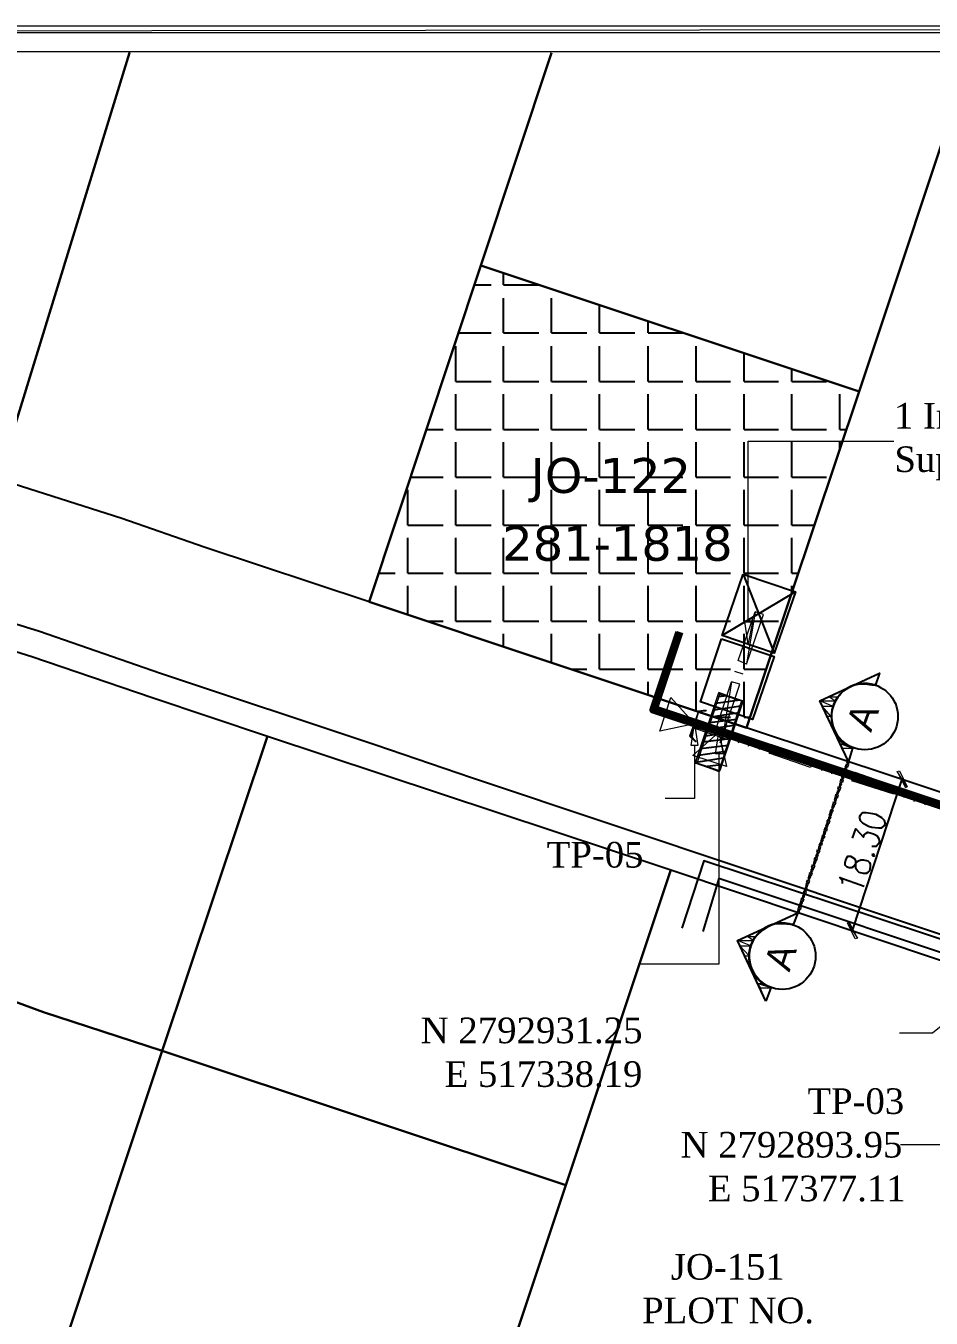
# Model space of a CAD drawing. Header units: inches. Extents: x 5 to 844, y 8 to 596.
# Drawn here: x 196.4 to 334.9, y 398.2 to 595.8 of the extents above; entities that cross this region are included whole.
import ezdxf

# ---------------------------------------------------------------- set-up
doc = ezdxf.new("R2010")
doc.units = ezdxf.units.IN
doc.header["$MEASUREMENT"] = 0
doc.layers.add('PDF_Geometry', color=7, linetype='Continuous')
doc.layers.add('PDF_Text', color=7, linetype='Continuous')
doc.styles.add('PDF Arial', font='arial.ttf')
doc.styles.add('PDF Times New Roman', font='times.ttf')
doc.styles.add('PDF Verdana', font='verdana.ttf')

msp = doc.modelspace()

# ---------------------------------------------------------------- linework, layer by layer
at = {"layer": 'PDF_Geometry', "lineweight": 0}
for points in [[(843.66, 595.79), (6.31, 594.76), (5.16, 595.79), (843.66, 595.79)], [(842.63, 594.76), (843.66, 595.79), (6.31, 594.76), (842.63, 594.76)], [(735.15, 145.15), (735.15, 591.8), (10.56, 591.8), (10.56, 12.74)], [(306.9, 504.63), (306.9, 532.27), (329.14, 532.27)], [(307.54, 504.63), (306.9, 501.29), (306.38, 504.63), (307.54, 504.63)], [(326.96, 496.79), (323.48, 495.12), (326.44, 495.12), (326.96, 496.79)], [(319.24, 493.19), (320.53, 493.19), (321.56, 494.22), (319.24, 493.19)], [(320.53, 493.19), (321.56, 494.22), (321.68, 494.22), (320.53, 493.19)], [(321.56, 494.22), (321.68, 494.22), (322.97, 494.99), (321.56, 494.22)], [(321.68, 494.22), (322.97, 494.99), (323.1, 494.99), (321.68, 494.22)], [(322.97, 494.99), (323.1, 494.99), (323.48, 495.12), (322.97, 494.99)], [(323.1, 494.99), (323.48, 495.12), (324.77, 495.12), (323.1, 494.99)], [(324.77, 495.12), (325.8, 494.99), (326.31, 494.99), (324.77, 495.12)], [(324.77, 495.12), (326.44, 495.12), (326.31, 494.99), (324.77, 495.12)], [(325.8, 494.99), (326.31, 494.99), (326.31, 494.86), (325.8, 494.99)], [(317.83, 492.55), (320.14, 492.55), (319.24, 493.19), (317.83, 492.55)], [(318.21, 491.78), (319.76, 491.78), (317.83, 492.55), (318.21, 491.78)], [(319.76, 491.78), (317.83, 492.55), (320.14, 492.55), (319.76, 491.78)], [(320.14, 492.55), (319.24, 493.19), (320.53, 493.19), (320.14, 492.55)], [(318.86, 490.23), (319.5, 490.23), (318.21, 491.78), (318.86, 490.23)], [(319.5, 490.23), (318.21, 491.78), (319.76, 491.78), (319.5, 490.23)], [(319.63, 488.69), (319.76, 488.69), (318.86, 490.23), (319.63, 488.69)], [(319.76, 488.69), (318.86, 490.23), (319.5, 490.23), (319.76, 488.69)], [(298.16, 485.73), (298.67, 489.08), (299.19, 485.73), (298.16, 485.73)], [(320.27, 487.15), (320.4, 487.15), (319.63, 488.69), (320.27, 487.15)], [(320.4, 487.15), (319.63, 488.69), (319.76, 488.69), (320.4, 487.15)], [(301.88, 484.45), (302.4, 487.79), (303.04, 484.45), (301.88, 484.45)], [(320.91, 485.99), (321.43, 485.99), (320.27, 487.15), (320.91, 485.99)], [(321.43, 485.99), (320.27, 487.15), (320.4, 487.15), (321.43, 485.99)], [(302.4, 484.45), (302.4, 452.31), (290.44, 452.31)], [(298.67, 485.73), (298.67, 477.63), (294.17, 477.63)], [(320.91, 485.99), (321.17, 485.35), (322.84, 485.35), (320.91, 485.99)], [(320.91, 485.99), (321.43, 485.99), (322.84, 485.35), (320.91, 485.99)], [(321.17, 485.35), (322.84, 485.35), (322.2, 483.29), (321.17, 485.35)], [(321.56, 481.88), (321.81, 481.75), (321.68, 482.26), (321.56, 481.88)], [(321.68, 482.39), (322.07, 482.39), (321.81, 482.78), (321.68, 482.39)], [(321.68, 482.39), (321.94, 482.26)], [(321.81, 481.75), (321.68, 482.26), (321.94, 482.13), (321.81, 481.75)], [(321.81, 482.9), (322.2, 482.78)], [(322.07, 482.39), (321.81, 482.78), (322.2, 482.78), (322.07, 482.39)], [(321.94, 483.03), (322.2, 482.9), (322.07, 483.42), (321.94, 483.03)], [(322.2, 482.9), (322.07, 483.42), (322.33, 483.29), (322.2, 482.9)], [(320.91, 480.2), (321.3, 480.08), (321.04, 480.59), (320.91, 480.2)], [(321.3, 480.08), (321.04, 480.59), (321.43, 480.46), (321.3, 480.08)], [(321.04, 480.59), (321.43, 480.59)], [(321.17, 480.72), (321.43, 480.59), (321.3, 481.1), (321.17, 480.72)], [(321.3, 481.36), (321.68, 481.23), (321.43, 481.75), (321.3, 481.36)], [(321.3, 481.23), (321.56, 481.1)], [(321.43, 480.59), (321.3, 481.1), (321.56, 480.98), (321.43, 480.59)], [(321.68, 481.23), (321.43, 481.75), (321.81, 481.62), (321.68, 481.23)], [(321.43, 481.75), (321.81, 481.75)], [(331.2, 479.43), (329.65, 481.75), (330.04, 481.88), (331.2, 479.43)], [(330.94, 479.3), (331.2, 479.43), (329.65, 481.75), (330.94, 479.3)], [(320.14, 477.89), (320.53, 477.76), (320.27, 478.28), (320.14, 477.89)], [(320.53, 477.76), (320.27, 478.28), (320.66, 478.15), (320.53, 477.76)], [(320.4, 478.4), (320.66, 478.4), (320.53, 478.79), (320.4, 478.4)], [(320.4, 478.4), (320.66, 478.28)], [(320.53, 479.05), (320.91, 478.92), (320.66, 479.43), (320.53, 479.05)], [(320.53, 478.92), (320.91, 478.79)], [(320.66, 478.4), (320.53, 478.79), (320.78, 478.79), (320.66, 478.4)], [(320.91, 478.92), (320.66, 479.43), (321.04, 479.3), (320.91, 478.92)], [(320.78, 479.56), (321.04, 479.56), (320.91, 479.95), (320.78, 479.56)], [(320.78, 479.56), (321.04, 479.43)], [(320.91, 480.08), (321.17, 479.95)], [(321.04, 479.56), (320.91, 479.95), (321.17, 479.82), (321.04, 479.56)], [(319.63, 476.22), (319.88, 476.09), (319.76, 476.6), (319.63, 476.22)], [(319.76, 476.73), (320.14, 476.6), (319.88, 477.12), (319.76, 476.73)], [(319.88, 476.09), (319.76, 476.6), (320.01, 476.48), (319.88, 476.09)], [(319.76, 476.6), (320.14, 476.6)], [(320.14, 476.6), (319.88, 477.12), (320.27, 476.99), (320.14, 476.6)], [(320.01, 477.38), (320.27, 477.25), (320.14, 477.76), (320.01, 477.38)], [(320.01, 477.25), (320.27, 477.12)], [(320.27, 477.25), (320.14, 477.76), (320.4, 477.63), (320.27, 477.25)], [(320.14, 477.76), (320.53, 477.76)], [(318.86, 473.9), (319.24, 473.78), (318.98, 474.29), (318.86, 473.9)], [(318.98, 474.42), (319.37, 474.29)], [(319.24, 473.78), (318.98, 474.29), (319.37, 474.16), (319.24, 473.78)], [(319.11, 474.42), (319.37, 474.42), (319.24, 474.8), (319.11, 474.42)], [(319.24, 475.06), (319.5, 474.93), (319.37, 475.45), (319.24, 475.06)], [(319.24, 474.93), (319.5, 474.8)], [(319.37, 474.42), (319.24, 474.8), (319.5, 474.8), (319.37, 474.42)], [(319.37, 475.58), (319.76, 475.58), (319.5, 475.96), (319.37, 475.58)], [(319.37, 475.58), (319.76, 475.45)], [(319.5, 474.93), (319.37, 475.45), (319.63, 475.32), (319.5, 474.93)], [(319.76, 475.58), (319.5, 475.96), (319.88, 475.83), (319.76, 475.58)], [(319.63, 476.09), (319.88, 475.96)], [(318.34, 472.23), (318.6, 472.1), (318.47, 472.62), (318.34, 472.23)], [(318.47, 472.75), (318.86, 472.62), (318.6, 473.13), (318.47, 472.75)], [(318.6, 472.1), (318.47, 472.62), (318.73, 472.49), (318.6, 472.1)], [(318.47, 472.62), (318.73, 472.62)], [(318.6, 473.26), (318.98, 473.13)], [(318.86, 472.62), (318.6, 473.13), (318.98, 473), (318.86, 472.62)], [(318.73, 473.39), (318.98, 473.26), (318.86, 473.78), (318.73, 473.39)], [(318.98, 473.26), (318.86, 473.78), (319.11, 473.65), (318.98, 473.26)], [(318.86, 473.78), (319.11, 473.78)], [(317.57, 469.92), (317.83, 469.79), (317.7, 470.31), (317.57, 469.92)], [(317.7, 470.43), (318.08, 470.43), (317.83, 470.82), (317.7, 470.43)], [(317.7, 470.43), (317.96, 470.31)], [(317.83, 469.79), (317.7, 470.31), (317.96, 470.18), (317.83, 469.79)], [(317.83, 470.95), (318.21, 470.82)], [(318.08, 470.43), (317.83, 470.82), (318.21, 470.82), (318.08, 470.43)], [(317.96, 471.08), (318.21, 470.95), (318.08, 471.46), (317.96, 471.08)], [(318.08, 471.59), (318.47, 471.59), (318.21, 471.98), (318.08, 471.59)], [(318.08, 471.59), (318.34, 471.46)], [(318.21, 470.95), (318.08, 471.46), (318.34, 471.33), (318.21, 470.95)], [(318.21, 472.1), (318.6, 471.98)], [(318.47, 471.59), (318.21, 471.98), (318.6, 471.85), (318.47, 471.59)], [(316.93, 468.25), (317.31, 468.12), (317.06, 468.63), (316.93, 468.25)], [(317.31, 468.12), (317.06, 468.63), (317.44, 468.51), (317.31, 468.12)], [(317.18, 468.76), (317.44, 468.63), (317.31, 469.15), (317.18, 468.76)], [(317.18, 468.63), (317.44, 468.63)], [(317.31, 469.41), (317.7, 469.28), (317.44, 469.79), (317.31, 469.41)], [(317.31, 469.28), (317.57, 469.15)], [(317.44, 468.63), (317.31, 469.15), (317.57, 469.02), (317.44, 468.63)], [(317.7, 469.28), (317.44, 469.79), (317.83, 469.66), (317.7, 469.28)], [(317.57, 469.79), (317.83, 469.79)], [(316.41, 466.45), (316.67, 466.45), (316.54, 466.83), (316.41, 466.45)], [(316.41, 466.45), (316.67, 466.32)], [(316.54, 467.09), (316.93, 466.96), (316.67, 467.48), (316.54, 467.09)], [(316.54, 466.96), (316.93, 466.83)], [(316.67, 466.45), (316.54, 466.83), (316.8, 466.83), (316.67, 466.45)], [(316.93, 466.96), (316.67, 467.48), (317.06, 467.35), (316.93, 466.96)], [(316.8, 467.61), (317.06, 467.61), (316.93, 467.99), (316.8, 467.61)], [(316.8, 467.61), (317.06, 467.48)], [(316.93, 468.12), (317.31, 467.99)], [(317.06, 467.61), (316.93, 467.99), (317.18, 467.86), (317.06, 467.61)], [(315.64, 464.26), (315.9, 464.13), (315.77, 464.65), (315.64, 464.26)], [(315.77, 464.78), (316.16, 464.65), (315.9, 465.16), (315.77, 464.78)], [(315.9, 464.13), (315.77, 464.65), (316.03, 464.52), (315.9, 464.13)], [(315.77, 464.65), (316.16, 464.65)], [(316.16, 464.65), (315.9, 465.16), (316.28, 465.03), (316.16, 464.65)], [(316.03, 465.42), (316.28, 465.29), (316.16, 465.81), (316.03, 465.42)], [(316.03, 465.29), (316.28, 465.16)], [(316.16, 465.93), (316.54, 465.81), (316.28, 466.32), (316.16, 465.93)], [(316.28, 465.29), (316.16, 465.81), (316.41, 465.68), (316.28, 465.29)], [(316.16, 465.81), (316.54, 465.81)], [(316.54, 465.81), (316.28, 466.32), (316.67, 466.19), (316.54, 465.81)], [(315, 462.46), (315.38, 462.33)], [(315.13, 462.46), (315.38, 462.46), (315.26, 462.85), (315.13, 462.46)], [(315.26, 463.11), (315.64, 462.98), (315.38, 463.49), (315.26, 463.11)], [(315.26, 462.98), (315.51, 462.85)], [(315.38, 462.46), (315.26, 462.85), (315.51, 462.85), (315.38, 462.46)], [(315.38, 463.62), (315.77, 463.49)], [(315.64, 462.98), (315.38, 463.49), (315.77, 463.36), (315.64, 462.98)], [(315.51, 463.62), (315.77, 463.62), (315.64, 464.01), (315.51, 463.62)], [(315.64, 464.13), (315.9, 464.01)], [(315.77, 463.62), (315.64, 464.01), (315.9, 463.88), (315.77, 463.62)], [(314.36, 460.28), (314.61, 460.15), (314.48, 460.66), (314.36, 460.28)], [(314.48, 460.79), (314.87, 460.66), (314.61, 461.18), (314.48, 460.79)], [(314.61, 460.15), (314.48, 460.66), (314.74, 460.53), (314.61, 460.15)], [(314.48, 460.66), (314.74, 460.66)], [(314.61, 461.31), (315, 461.18)], [(314.87, 460.66), (314.61, 461.18), (315, 461.05), (314.87, 460.66)], [(314.74, 461.43), (315, 461.31), (314.87, 461.82), (314.74, 461.43)], [(314.87, 461.95), (315.26, 461.82), (315, 462.33), (314.87, 461.95)], [(315, 461.31), (314.87, 461.82), (315.13, 461.69), (315, 461.31)], [(314.87, 461.82), (315.13, 461.82)], [(315.26, 461.82), (315, 462.33), (315.38, 462.21), (315.26, 461.82)], [(310.5, 458.35), (310.63, 458.35), (310.88, 458.48), (310.5, 458.35)], [(310.63, 458.35), (310.88, 458.48), (312.17, 458.48), (310.63, 458.35)], [(314.48, 460.15), (310.88, 458.48), (313.84, 458.48), (314.48, 460.15)], [(312.17, 458.48), (313.33, 458.35), (313.84, 458.35), (312.17, 458.48)], [(312.17, 458.48), (313.84, 458.48), (313.84, 458.35), (312.17, 458.48)], [(322.33, 458.73), (322.07, 458.61), (323.61, 456.29), (322.33, 458.73)], [(322.07, 458.61), (323.61, 456.29), (323.23, 456.16), (322.07, 458.61)], [(305.23, 455.91), (307.67, 455.91), (306.77, 456.55), (305.23, 455.91)], [(306.77, 456.55), (308.06, 456.55), (309.08, 457.58), (306.77, 456.55)], [(307.67, 455.91), (306.77, 456.55), (308.06, 456.55), (307.67, 455.91)], [(308.06, 456.55), (309.08, 457.58), (309.21, 457.58), (308.06, 456.55)], [(309.08, 457.58), (309.21, 457.58), (310.5, 458.35), (309.08, 457.58)], [(309.21, 457.58), (310.5, 458.35), (310.63, 458.35), (309.21, 457.58)], [(313.33, 458.35), (313.84, 458.35), (313.71, 458.22), (313.33, 458.35)], [(305.61, 455.13), (307.28, 455.13), (305.23, 455.91), (305.61, 455.13)], [(307.28, 455.13), (305.23, 455.91), (307.67, 455.91), (307.28, 455.13)], [(306.38, 453.59), (307.03, 453.59), (305.61, 455.13), (306.38, 453.59)], [(307.03, 453.59), (305.61, 455.13), (307.28, 455.13), (307.03, 453.59)], [(307.16, 452.05), (307.16, 452.05), (306.38, 453.59), (307.16, 452.05)], [(307.16, 452.05), (306.38, 453.59), (307.03, 453.59), (307.16, 452.05)], [(307.16, 452.05), (307.8, 450.51), (307.8, 450.51), (307.16, 452.05)], [(307.8, 450.51), (307.8, 450.51), (307.16, 452.05), (307.8, 450.51)], [(308.31, 449.35), (308.96, 449.35), (307.8, 450.51), (308.31, 449.35)], [(308.96, 449.35), (307.8, 450.51), (308.96, 449.35)], [(308.31, 449.35), (308.7, 448.71), (310.37, 448.71), (308.31, 449.35)], [(308.31, 449.35), (308.96, 449.35), (310.37, 448.71), (308.31, 449.35)], [(308.7, 448.71), (310.37, 448.71), (309.6, 446.65), (308.7, 448.71)], [(344.57, 449.35), (335.05, 441.76), (330.04, 441.76)], [(351.77, 435.98), (338.01, 424.66), (330.17, 424.66)]]:
    msp.add_lwpolyline(points, dxfattribs=at)
at = {"layer": 'PDF_Geometry', "color": 252, "lineweight": 20, "true_color": 0x989898}
for points in [[(10.69, 558.11), (10.94, 558.11), (30.74, 556.83), (35.11, 556.57), (54.91, 554.64), (74.58, 552.33), (81.65, 551.3), (101.19, 548.22), (120.74, 544.62), (137.32, 541.02), (156.61, 536.52), (175.76, 531.37), (192.22, 526.49), (211.12, 520.45), (223.72, 516.07), (248.92, 507.72), (306.64, 488.43), (354.21, 472.62), (369.64, 480.33), (396.25, 560.04), (388.54, 575.47), (340.97, 591.28), (339.81, 591.67)], [(182.58, 397.02), (201.22, 390.85), (262.93, 370.28), (314.48, 353.18), (329.91, 360.9), (354.21, 434.05), (346.5, 449.48), (295.07, 466.71), (233.36, 487.15), (215.75, 493.06), (197.36, 499.36), (178.72, 505.15)]]:
    msp.add_lwpolyline(points, dxfattribs=at)
at = {"layer": 'PDF_Geometry', "lineweight": 25}
for points in [[(276.81, 591.67), (266.02, 559.14), (248.92, 507.72), (223.72, 516.07), (211.12, 520.45), (192.22, 526.49), (212.28, 591.67), (192.22, 526.49), (175.76, 531.37), (156.61, 536.52), (137.32, 541.02), (148.64, 591.67)], [(339.81, 591.67), (340.97, 591.28), (323.87, 539.86), (266.02, 559.14), (276.81, 591.67)], [(306.64, 488.43), (323.87, 539.86), (340.97, 591.28), (388.54, 575.47), (396.25, 560.04), (369.64, 480.33), (354.21, 472.62), (306.64, 488.43)], [(248.92, 507.72), (266.02, 559.14), (323.87, 539.86), (306.64, 488.43), (248.92, 507.72)], [(266.02, 559.14), (248.92, 507.72), (306.64, 488.43), (323.87, 539.86), (266.02, 559.14)], [(155.45, 458.99), (171.52, 507.2), (178.72, 505.15), (197.36, 499.36), (215.75, 493.06), (233.36, 487.15), (217.29, 439.06), (199.16, 444.98), (191.32, 447.81), (173.45, 453.59), (155.45, 458.99)], [(322.2, 483.29), (317.83, 492.55), (326.96, 496.79), (326.31, 494.86)], [(217.29, 439.06), (233.36, 487.15), (295.07, 466.71), (279, 418.49), (217.29, 439.06)], [(322.84, 485.35), (322.2, 483.29)], [(322.97, 457.45), (322.84, 457.45), (330.43, 480.59)], [(330.55, 480.59), (330.55, 480.59)], [(262.93, 370.28), (279, 418.49), (295.07, 466.71), (346.5, 449.48), (354.21, 434.05), (329.91, 360.9), (314.48, 353.18), (262.93, 370.28)], [(139.38, 410.78), (153.14, 451.79), (155.45, 458.99), (173.45, 453.59), (191.32, 447.81), (199.16, 444.98), (217.29, 439.06), (201.22, 390.85), (182.58, 397.02), (173.96, 400.11), (156.74, 405.64), (139.38, 410.78)], [(309.6, 446.65), (305.23, 455.91), (314.48, 460.15), (313.71, 458.22)], [(310.37, 448.71), (309.6, 446.65)], [(201.22, 390.85), (217.29, 439.06), (279, 418.49), (262.93, 370.28), (201.22, 390.85)]]:
    msp.add_lwpolyline(points, dxfattribs=at)
at = {"layer": 'PDF_Geometry', "color": 110, "lineweight": 25}
for points in [[(269.49, 556.19), (269.49, 557.99)], [(264.99, 556.19), (267.56, 556.19)], [(269.49, 556.19), (274.89, 556.19)], [(269.49, 548.86), (269.49, 554.13)], [(276.81, 548.86), (276.81, 554.13)], [(284.14, 548.86), (284.14, 553.1)], [(291.6, 548.86), (291.6, 550.66)], [(262.54, 548.86), (267.56, 548.86)], [(269.49, 548.86), (274.89, 548.86)], [(276.81, 548.86), (282.21, 548.86)], [(284.14, 548.86), (289.54, 548.86)], [(291.6, 548.86), (296.87, 548.86)], [(262.16, 541.4), (262.16, 546.8)], [(269.49, 541.4), (269.49, 546.8)], [(276.81, 541.4), (276.81, 546.8)], [(284.14, 541.4), (284.14, 546.8)], [(291.6, 541.4), (291.6, 546.8)], [(298.93, 541.4), (298.93, 546.8)], [(306.26, 541.4), (306.26, 545.77)], [(313.58, 541.4), (313.58, 543.33)], [(260.1, 541.4), (260.23, 541.4)], [(262.16, 541.4), (267.56, 541.4)], [(262.16, 534.07), (262.16, 539.47)], [(269.49, 541.4), (274.89, 541.4)], [(269.49, 534.07), (269.49, 539.47)], [(276.81, 541.4), (282.21, 541.4)], [(276.81, 534.07), (276.81, 539.47)], [(284.14, 541.4), (289.54, 541.4)], [(284.14, 534.07), (284.14, 539.47)], [(291.6, 541.4), (296.87, 541.4)], [(291.6, 534.07), (291.6, 539.47)], [(298.93, 541.4), (304.2, 541.4)], [(298.93, 534.07), (298.93, 539.47)], [(306.26, 541.4), (311.53, 541.4)], [(306.26, 534.07), (306.26, 539.47)], [(313.58, 541.4), (318.86, 541.4)], [(313.58, 534.07), (313.58, 539.47)], [(320.91, 534.07), (320.91, 539.47)], [(257.66, 534.07), (260.23, 534.07)], [(262.16, 534.07), (267.56, 534.07)], [(269.49, 534.07), (274.89, 534.07)], [(276.81, 534.07), (282.21, 534.07)], [(284.14, 534.07), (289.54, 534.07)], [(291.6, 534.07), (296.87, 534.07)], [(298.93, 534.07), (304.2, 534.07)], [(306.26, 534.07), (311.53, 534.07)], [(313.58, 534.07), (318.86, 534.07)], [(320.91, 534.07), (321.94, 534.07)], [(262.16, 526.75), (262.16, 532.14)], [(269.49, 526.75), (269.49, 532.14)], [(276.81, 526.75), (276.81, 532.14)], [(284.14, 526.75), (284.14, 532.14)], [(291.6, 526.75), (291.6, 532.14)], [(298.93, 526.75), (298.93, 532.14)], [(306.26, 526.75), (306.26, 532.14)], [(313.58, 526.75), (313.58, 532.14)], [(320.91, 530.99), (320.91, 532.14)], [(255.22, 526.75), (260.23, 526.75)], [(262.16, 526.75), (267.56, 526.75)], [(269.49, 526.75), (274.89, 526.75)], [(276.81, 526.75), (282.21, 526.75)], [(284.14, 526.75), (289.54, 526.75)], [(291.6, 526.75), (296.87, 526.75)], [(298.93, 526.75), (304.2, 526.75)], [(306.26, 526.75), (311.53, 526.75)], [(313.58, 526.75), (318.86, 526.75)], [(254.83, 519.42), (254.83, 524.82)], [(262.16, 519.42), (262.16, 524.82)], [(269.49, 519.42), (269.49, 524.82)], [(276.81, 519.42), (276.81, 524.82)], [(284.14, 519.42), (284.14, 524.82)], [(291.6, 519.42), (291.6, 524.82)], [(298.93, 519.42), (298.93, 524.82)], [(306.26, 519.42), (306.26, 524.82)], [(313.58, 519.42), (313.58, 524.82)], [(252.77, 519.42), (252.9, 519.42)], [(254.83, 519.42), (260.23, 519.42)], [(262.16, 519.42), (267.56, 519.42)], [(269.49, 519.42), (274.89, 519.42)], [(276.81, 519.42), (282.21, 519.42)], [(284.14, 519.42), (289.54, 519.42)], [(291.6, 519.42), (296.87, 519.42)], [(298.93, 519.42), (304.2, 519.42)], [(306.26, 519.42), (311.53, 519.42)], [(313.58, 519.42), (317.06, 519.42)], [(254.83, 512.09), (254.83, 517.49)], [(262.16, 512.09), (262.16, 517.49)], [(269.49, 512.09), (269.49, 517.49)], [(276.81, 512.09), (276.81, 517.49)], [(284.14, 512.09), (284.14, 517.49)], [(291.6, 512.09), (291.6, 517.49)], [(298.93, 512.09), (298.93, 517.49)], [(306.26, 512.09), (306.26, 517.49)], [(313.58, 512.09), (313.58, 517.49)], [(250.33, 512.09), (252.9, 512.09)], [(254.83, 512.09), (260.23, 512.09)], [(262.16, 512.09), (267.56, 512.09)], [(269.49, 512.09), (274.89, 512.09)], [(276.81, 512.09), (282.21, 512.09)], [(284.14, 512.09), (289.54, 512.09)], [(291.6, 512.09), (296.87, 512.09)], [(298.93, 512.09), (304.2, 512.09)], [(306.26, 512.09), (311.53, 512.09)], [(313.58, 512.09), (314.61, 512.09)], [(254.83, 505.79), (254.83, 510.16)], [(262.16, 504.76), (262.16, 510.16)], [(269.49, 504.76), (269.49, 510.16)], [(276.81, 504.76), (276.81, 510.16)], [(284.14, 504.76), (284.14, 510.16)], [(291.6, 504.76), (291.6, 510.16)], [(298.93, 504.76), (298.93, 510.16)], [(306.26, 504.76), (306.26, 510.16)], [(313.58, 509), (313.58, 510.16)], [(257.79, 504.76), (260.23, 504.76)], [(262.16, 504.76), (267.56, 504.76)], [(269.49, 504.76), (274.89, 504.76)], [(276.81, 504.76), (282.21, 504.76)], [(284.14, 504.76), (289.54, 504.76)], [(291.6, 504.76), (296.87, 504.76)], [(298.93, 504.76), (304.2, 504.76)], [(306.26, 504.76), (311.53, 504.76)], [(269.49, 500.9), (269.49, 502.83)], [(276.81, 498.46), (276.81, 502.83)], [(284.14, 497.43), (284.14, 502.83)], [(291.6, 497.43), (291.6, 502.83)], [(298.93, 497.43), (298.93, 502.83)], [(306.26, 497.43), (306.26, 502.83)], [(279.77, 497.43), (282.21, 497.43)], [(284.14, 497.43), (289.54, 497.43)], [(291.6, 497.43), (296.87, 497.43)], [(298.93, 497.43), (304.2, 497.43)], [(306.26, 497.43), (309.73, 497.43)], [(291.6, 493.58), (291.6, 495.5)], [(298.93, 491.13), (298.93, 495.5)], [(306.26, 490.1), (306.26, 495.5)], [(301.76, 490.1), (304.2, 490.1)], [(306.26, 490.1), (307.28, 490.1)]]:
    msp.add_lwpolyline(points, dxfattribs=at)
at = {"layer": 'PDF_Geometry', "color": 6, "lineweight": 25}
for points in [[(306.13, 511.96), (314.1, 509.26), (310.88, 499.88), (302.91, 502.57), (306.13, 511.96)], [(306.13, 511.96), (310.88, 499.88)], [(314.1, 509.26), (302.91, 502.57)], [(302.78, 502.06), (310.88, 499.36), (307.54, 489.72), (299.57, 492.42), (302.78, 502.06)], [(305.61, 492.68), (301.88, 492.16)], [(303.68, 493.32), (302.27, 493.19)], [(305.48, 490.75), (301.24, 490.1)], [(305.74, 491.78), (301.63, 491.13)], [(304.71, 488.82), (300.6, 488.18)], [(305.1, 489.72), (300.98, 489.2)], [(304.07, 486.76), (299.96, 486.25)], [(304.46, 487.79), (300.34, 487.15)], [(302.4, 487.79), (302.4, 487.79)], [(303.43, 484.83), (299.31, 484.19)], [(303.81, 485.73), (299.57, 485.22)], [(303.04, 483.8), (298.93, 483.16)], [(302.78, 482.78), (300.6, 482.52)], [(432.76, 282.99), (431.86, 280.8), (352.41, 307.93), (365.78, 348.17), (332.74, 360.64), (356.78, 434.82), (347.53, 452.43), (300.08, 468.12), (296.74, 457.83)], [(434.05, 282.73), (433.15, 279.39), (351.38, 307.28), (364.5, 347.14), (330.81, 360), (355.37, 434.18), (347.01, 450.51), (302.4, 465.42), (299.96, 457.32)]]:
    msp.add_lwpolyline(points, dxfattribs=at)
at = {"layer": 'PDF_Geometry', "color": 3, "lineweight": 25}
msp.add_lwpolyline([(179.88, 509), (198.52, 503.22), (217.03, 496.79), (249.94, 485.86), (264.6, 480.85), (348.94, 452.69), (358.07, 434.56), (336.47, 369.9), (366.68, 359.87), (348.94, 306.64), (418.11, 283.5), (432.12, 279.26), (434.31, 285.94)], dxfattribs=at)
at = {"layer": 'PDF_Geometry', "color": 1, "lineweight": 0}
for points in [[(307.93, 506.17), (306.64, 498.2), (305.36, 498.72), (307.93, 506.17)], [(309.21, 505.79), (307.93, 506.17), (306.64, 498.2), (309.21, 505.79)], [(306.13, 496.66), (304.84, 497.05)], [(304.33, 495.5), (303.04, 487.53), (301.88, 488.05), (304.33, 495.5)], [(305.61, 495.12), (304.33, 495.5), (303.04, 487.53), (305.61, 495.12)], [(297.9, 487.15), (298.16, 487.15), (299.31, 491), (297.9, 487.15)], [(298.16, 487.15), (299.31, 491), (299.31, 490.88), (298.16, 487.15)], [(299.31, 491), (299.31, 490.88), (300.34, 491.13), (299.31, 491)], [(299.31, 490.88), (300.34, 491.13), (300.47, 491), (299.31, 490.88)], [(298.93, 489.72), (298.41, 488.43), (304.2, 487.92), (298.93, 489.72)], [(298.41, 488.43), (304.2, 487.92), (303.81, 486.63), (298.41, 488.43)], [(298.8, 486.38), (298.93, 486.38), (297.9, 487.15), (298.8, 486.38)], [(298.93, 486.38), (297.9, 487.15), (298.16, 487.15), (298.93, 486.38)], [(303.04, 487.53), (301.88, 488.05)], [(305.74, 487.4), (305.36, 486.12)], [(307.41, 486.89), (306.9, 485.6)], [(308.96, 486.38), (308.57, 485.09)], [(310.5, 485.86), (310.11, 484.58), (316.93, 483.68), (310.5, 485.86)], [(310.11, 484.58), (316.93, 483.68), (316.41, 482.39), (310.11, 484.58)], [(318.47, 483.16), (318.08, 481.88)], [(320.01, 482.65), (319.63, 481.36)], [(321.56, 482.13), (321.17, 480.85)], [(323.23, 481.62), (322.71, 480.33), (329.53, 479.43), (323.23, 481.62)], [(322.71, 480.33), (329.53, 479.43), (329.14, 478.28), (322.71, 480.33)], [(331.07, 478.92), (330.68, 477.76)], [(332.74, 478.4), (332.23, 477.12)], [(334.28, 477.89), (333.9, 476.6)]]:
    msp.add_lwpolyline(points, dxfattribs=at)
at = {"layer": 'PDF_Geometry', "color": 1, "lineweight": 90}
for points in [[(435.98, 281.83), (434.44, 277.59), (349.45, 306.51), (402.42, 467.22), (370.41, 477.89), (354.98, 470.18), (292.24, 491.13), (296.23, 503.09)], [(435.59, 281.96), (434.31, 277.97), (349.84, 306.77), (402.81, 467.48), (370.41, 478.28), (354.98, 470.56), (292.63, 491.39), (296.49, 503.09)]]:
    msp.add_lwpolyline(points, dxfattribs=at)
at = {"layer": 'PDF_Geometry', "color": 92, "lineweight": 0, "true_color": 0x00b800}
for points in [[(293.4, 487.92), (295.07, 493.06), (298.67, 489.08), (293.4, 487.92)], [(303.56, 482.52), (298.41, 484.19), (302.4, 487.79), (303.56, 482.52)]]:
    msp.add_lwpolyline(points, dxfattribs=at)
at = {"layer": 'PDF_Geometry', "color": 6, "lineweight": 0}
for points in [[(302.4, 493.83), (302.53, 493.58), (298.8, 483.03), (302.4, 493.83)], [(302.53, 493.58), (298.8, 483.03), (299.06, 483.03), (302.53, 493.58)], [(306.13, 492.55), (305.87, 492.55), (302.4, 493.83), (306.13, 492.55)], [(305.87, 492.55), (302.4, 493.83), (302.53, 493.58), (305.87, 492.55)], [(302.53, 481.88), (302.4, 481.88), (306.13, 492.55), (302.53, 481.88)], [(302.4, 481.88), (306.13, 492.55), (305.87, 492.55), (302.4, 481.88)], [(298.8, 483.03), (299.06, 483.03), (302.4, 481.75), (298.8, 483.03)], [(299.06, 483.03), (302.4, 481.75), (302.53, 481.88), (299.06, 483.03)]]:
    msp.add_lwpolyline(points, dxfattribs=at)
at = {"layer": 'PDF_Geometry', "color": 2, "lineweight": 25}
msp.add_lwpolyline([(302.66, 486.12), (303.56, 488.95)], dxfattribs=at)
at = {"layer": 'PDF_Geometry', "color": 5, "lineweight": 25}
for points in [[(323.87, 474.8), (324, 474.29), (324.38, 473.9), (325.28, 473.39), (325.8, 473.26), (326.83, 473.13), (327.34, 473.13), (327.73, 473.52), (327.86, 473.78), (327.73, 474.29), (327.34, 474.68), (326.44, 475.19), (325.93, 475.32), (324.9, 475.45), (324.38, 475.45), (324, 475.06), (323.87, 474.8)], [(322.84, 471.59), (323.36, 473), (324.51, 471.72), (324.64, 472.1), (324.9, 472.36), (325.16, 472.49), (325.67, 472.36), (326.06, 472.23), (326.57, 471.98), (326.83, 471.59), (326.96, 471.08), (326.83, 470.69), (326.44, 470.31), (326.18, 470.31), (325.8, 470.31)], [(321.68, 467.86), (321.68, 467.48), (321.94, 467.22), (322.33, 467.09), (322.71, 467.09), (322.97, 467.22), (323.36, 467.73), (323.74, 468.12), (324.13, 468.25), (324.51, 468.25), (325.16, 468.12), (325.41, 467.86), (325.54, 467.61), (325.54, 467.22), (325.41, 466.58), (325.16, 466.32), (324.9, 466.19), (324.51, 466.19), (323.87, 466.32), (323.61, 466.58), (323.36, 466.96), (323.36, 467.48), (323.36, 468.12), (323.23, 468.38), (322.84, 468.63), (322.58, 468.76), (322.07, 468.76), (321.81, 468.38), (321.68, 467.86)], [(325.8, 469.02), (325.93, 468.89), (326.18, 468.89), (326.06, 469.15), (325.8, 469.02)], [(321.3, 464.65), (321.3, 465.03), (320.91, 465.55), (324.64, 464.26)]]:
    msp.add_lwpolyline(points, dxfattribs=at)
at = {"layer": 'PDF_Geometry', "lineweight": 25}
for centre in [(324.71, 490.17), (312.11, 453.53)]:
    msp.add_circle(centre, 5.08, dxfattribs=at)
for centre in [(324.7, 490.17), (312.11, 453.53)]:
    msp.add_arc(centre, 5.08, 70.3011, 250.3074, dxfattribs=at)

# ---------------------------------------------------------------- texts
at = {"layer": 'PDF_Text', "char_height": 3.9182, "attachment_point": 7, "style": 'PDF Times New Roman'}
for s, insert in [('\\W0.999544;1 Inch Water Meter', (329.18, 534.11)), ('\\W0.999489;Supply Assembly', (329.25, 526.27)), ('\\W1.001639;N 2792931.25', (256.81, 440.14)), ('\\W0.999270;E 517338.19', (260.48, 433.46)), ('\\W1.001639;N 2792893.95', (296.54, 422.66)), ('\\W0.999301;E 517377.11', (300.72, 415.97))]:
    msp.add_mtext(s, dxfattribs=dict(at, insert=insert))
at = {"layer": 'PDF_Text', "color": 1, "char_height": 5.328, "attachment_point": 7, "style": 'PDF Verdana'}
for s, insert in [('\\W1.000783;JO-122', (273.63, 522.91)), ('\\W1.000823;281-1818', (269.29, 513.9))]:
    msp.add_mtext(s, dxfattribs=dict(at, insert=insert))
at = {"layer": 'PDF_Text', "attachment_point": 7, "style": 'PDF Arial'}
for insert, char_height, rotation in [((325.66, 487.65), 4.1413, 69.6824), ((313.19, 451), 4.142, 71.5751)]:
    msp.add_mtext('\\W0.962876;A', dxfattribs=dict(at, insert=insert, char_height=char_height, rotation=rotation))
at = {"layer": 'PDF_Text', "color": 6, "char_height": 3.9182, "attachment_point": 7, "style": 'PDF Times New Roman'}
for s, insert in [('\\W0.999109;TP-05', (276.09, 467.02)), ('\\W0.999327;TP-03', (315.95, 429.35))]:
    msp.add_mtext(s, dxfattribs=dict(at, insert=insert))
at = {"layer": 'PDF_Text', "color": 252, "true_color": 0x989898, "char_height": 3.9182, "attachment_point": 7, "style": 'PDF Times New Roman'}
for s, insert in [('\\W0.999119;JO-151', (295.06, 404.01)), ('\\W0.998971;PLOT NO.', (290.67, 397.32))]:
    msp.add_mtext(s, dxfattribs=dict(at, insert=insert))

doc.saveas('drawing.dxf')
